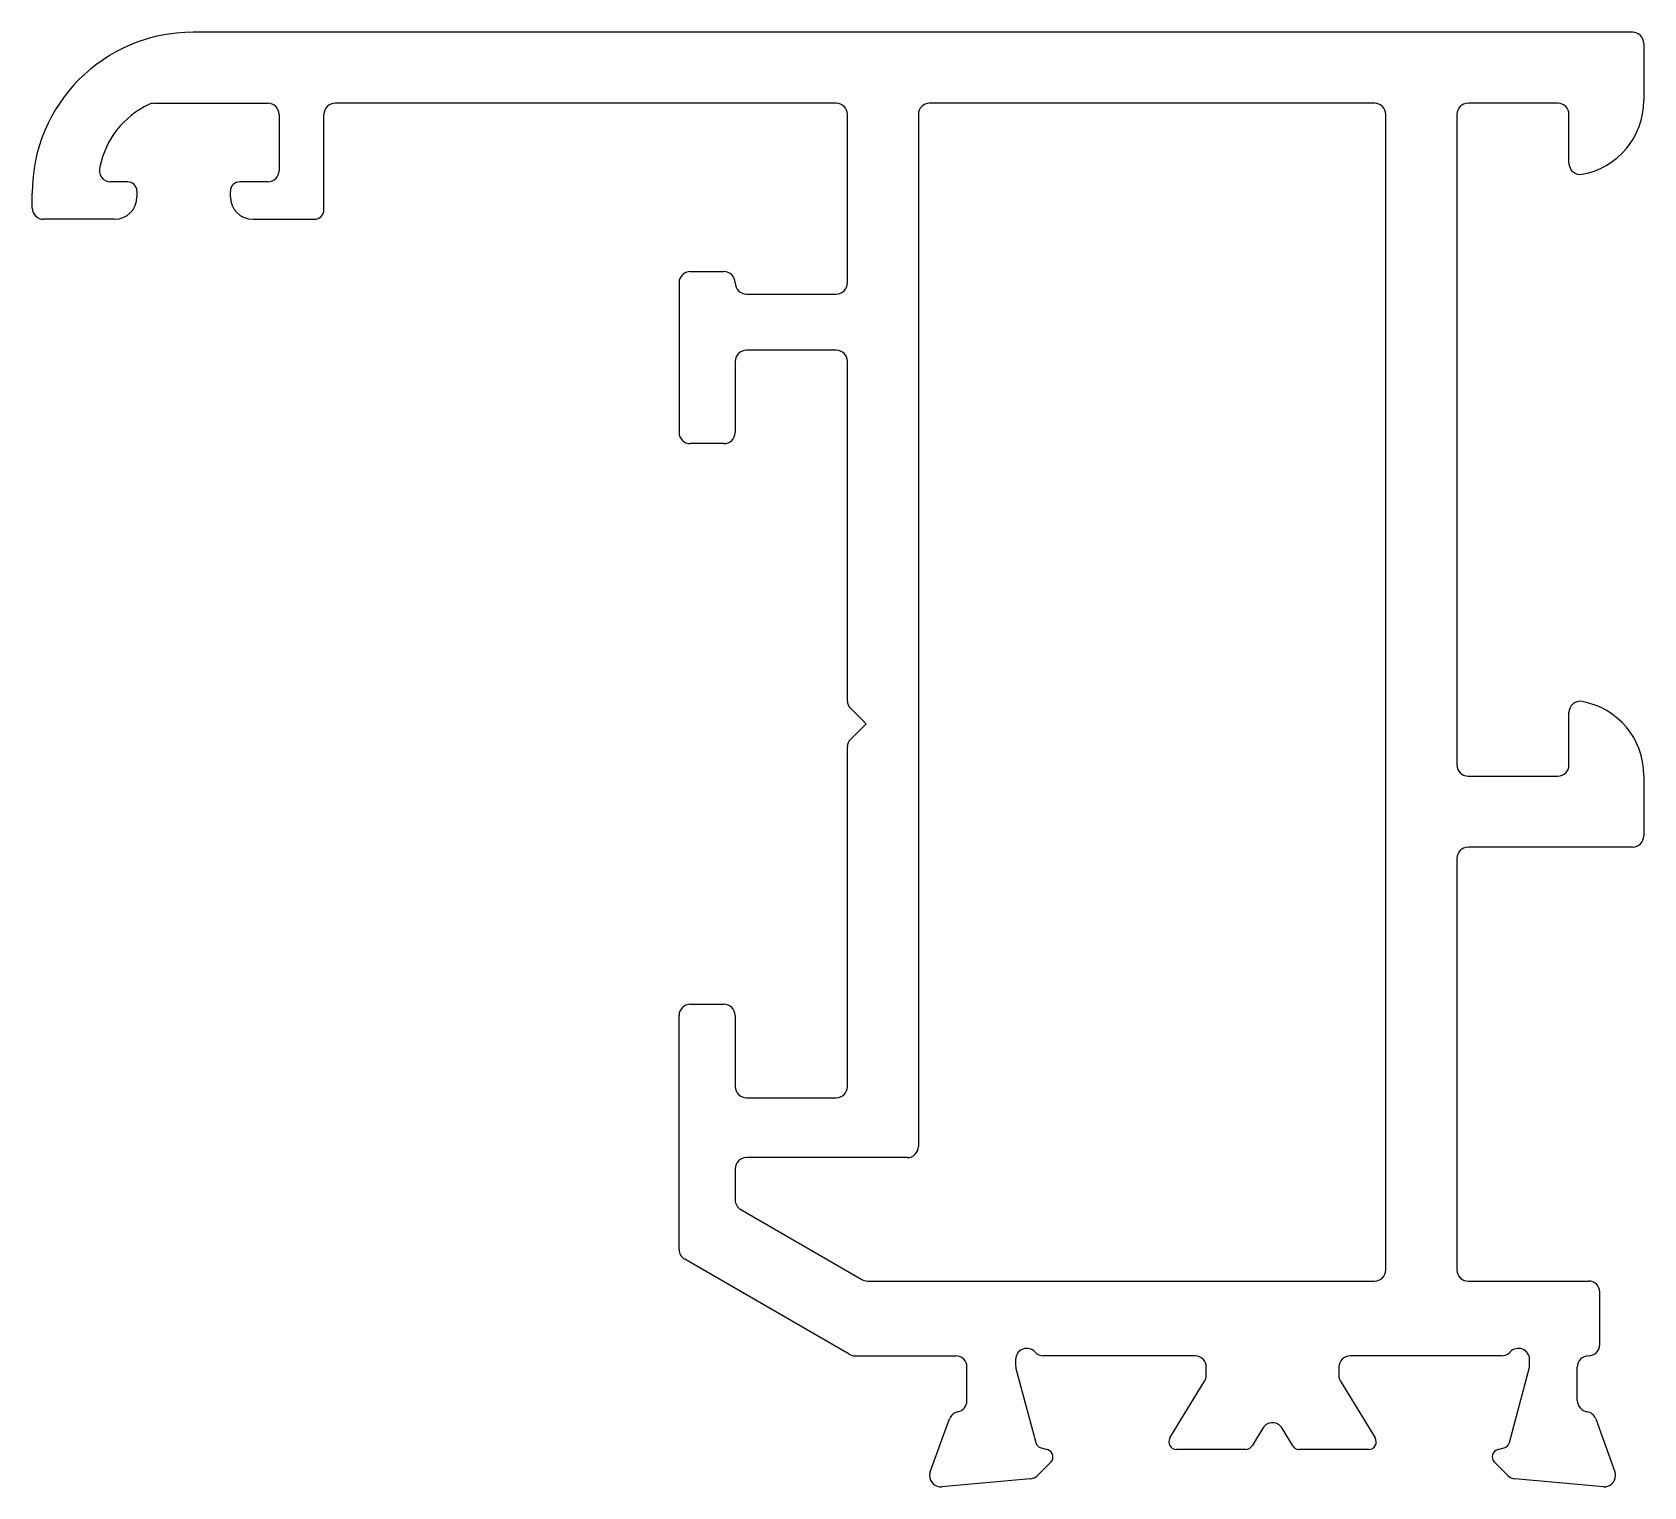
# Model space of a CAD drawing. Extents: x 884.7 to 927.8, y 583.2 to 622.1.
import ezdxf

# ---------------------------------------------------------------- set-up
doc = ezdxf.new("R2010")
doc.units = 0
doc.layers.get('0').update_dxf_attribs({"linetype": 'CONTINUOUS'})

msp = doc.modelspace()

# ---------------------------------------------------------------- linework, layer by layer
for p, q in [((927.493, 622.13), (888.993, 622.13)), ((927.793, 621.83), (927.793, 620.302)), ((887.946, 620.23), (890.993, 620.23)), ((906.193, 620.23), (892.793, 620.23)), ((920.593, 620.23), (908.693, 620.23)), ((925.493, 620.23), (923.093, 620.23)), ((891.293, 619.93), (891.293, 618.43)), ((892.493, 617.38), (892.493, 619.93)), ((906.493, 615.43), (906.493, 619.93)), ((908.393, 619.93), (908.393, 592.34)), ((920.893, 589.04), (920.893, 619.93)), ((922.793, 619.93), (922.793, 602.538)), ((925.793, 618.628), (925.793, 619.93)), ((887.243, 618.13), (886.787, 618.13)), ((890.993, 618.13), (890.243, 618.13)), ((884.693, 617.43), (884.693, 617.83)), ((887.493, 617.88), (887.493, 617.73)), ((889.993, 617.73), (889.993, 617.88)), ((886.893, 617.13), (884.993, 617.13)), ((890.593, 617.13), (892.243, 617.13)), ((902.293, 615.73), (903.193, 615.73)), ((901.993, 615.43), (901.993, 611.43)), ((903.793, 615.13), (906.193, 615.13)), ((903.493, 613.33), (903.493, 611.43)), ((906.193, 613.63), (903.793, 613.63)), ((906.493, 604.243), (906.493, 613.33)), ((903.193, 611.13), (902.293, 611.13)), ((906.993, 603.64), (906.566, 604.067)), ((925.793, 602.538), (925.793, 603.94)), ((906.566, 603.213), (906.993, 603.64)), ((906.493, 593.94), (906.493, 603.036)), ((923.093, 602.238), (925.493, 602.238)), ((927.793, 602.266), (927.793, 600.64)), ((922.793, 600.04), (922.793, 589.04)), ((927.493, 600.34), (923.093, 600.34)), ((902.293, 596.14), (903.193, 596.14)), ((901.993, 589.582), (901.993, 595.84)), ((903.493, 595.84), (903.493, 593.94)), ((903.793, 593.64), (906.193, 593.64)), ((908.093, 592.04), (903.793, 592.04)), ((903.493, 591.74), (903.493, 590.91)), ((903.643, 590.65), (906.882, 588.78)), ((906.546, 586.78), (902.143, 589.322)), ((907.032, 588.74), (920.593, 588.74)), ((923.093, 588.74), (926.316, 588.74)), ((926.616, 587.039), (926.616, 588.44)), ((906.696, 586.74), (909.393, 586.74)), ((910.993, 586.639), (910.993, 586.479)), ((915.793, 586.739), (911.74, 586.739)), ((923.992, 586.739), (919.939, 586.739)), ((924.739, 586.479), (924.739, 586.639)), ((909.693, 585.539), (909.693, 586.44)), ((911.003, 586.401), (911.534, 584.419)), ((916.093, 586.218), (916.093, 586.439)), ((919.639, 586.439), (919.639, 586.218)), ((924.198, 584.419), (924.729, 586.401)), ((926.016, 585.543), (926.016, 586.439)), ((915.122, 584.543), (916.049, 586.062)), ((919.683, 586.062), (920.61, 584.543)), ((908.71, 583.64), (909.225, 585.053)), ((926.508, 585.053), (927.022, 583.64)), ((917.607, 584.806), (917.319, 584.335)), ((918.406, 584.335), (918.119, 584.806)), ((911.676, 584.278), (911.845, 584.232)), ((917.148, 584.239), (915.293, 584.239)), ((920.439, 584.239), (918.577, 584.239)), ((923.888, 584.232), (924.057, 584.278)), ((911.934, 583.898), (911.571, 583.534)), ((924.162, 583.534), (923.798, 583.898)), ((911.385, 583.447), (909.019, 583.24)), ((926.713, 583.24), (924.348, 583.447))]:
    msp.add_line(p, q)
for centre, radius, start, end in [((888.993, 617.83), 4.3, 90, 180), ((927.493, 621.83), 0.3, 0, 90), ((887.946, 619.93), 0.3, 90, 116.5084), ((890.993, 619.93), 0.3, 360, 90), ((892.793, 619.93), 0.3, 90, 180), ((906.193, 619.93), 0.3, 360, 90), ((908.693, 619.93), 0.3, 90, 180), ((920.593, 619.93), 0.3, 0, 90), ((923.093, 619.93), 0.3, 90, 180), ((925.493, 619.93), 0.3, 360, 90), ((925.793, 620.302), 2, 280.1642, 0), ((888.809, 618.07), 2.35, 115.1137, 168.669), ((886.787, 618.43), 0.3, 160.0681, 270), ((926.093, 618.628), 0.3, 180, 280.1642), ((887.243, 617.88), 0.25, 0, 90), ((890.243, 617.88), 0.25, 90, 180), ((890.993, 618.43), 0.3, 270, 360), ((886.893, 617.73), 0.6, 270, 0), ((890.593, 617.73), 0.6, 180, 270), ((884.993, 617.43), 0.3, 180, 270), ((892.243, 617.38), 0.25, 270, 360), ((902.293, 615.43), 0.3, 90, 180), ((903.193, 615.43), 0.3, 0, 90), ((903.793, 615.43), 0.3, 180, 270), ((906.193, 615.43), 0.3, 270, 360), ((903.793, 613.33), 0.3, 90, 180), ((906.193, 613.33), 0.3, 360, 90), ((902.293, 611.43), 0.3, 180, 270), ((903.193, 611.43), 0.3, 270, 0), ((906.743, 604.243), 0.25, 180, 225), ((926.093, 603.94), 0.3, 79.8358, 180), ((925.793, 602.266), 2, 0, 79.8358), ((906.743, 603.036), 0.25, 135, 180), ((923.093, 602.538), 0.3, 180, 270), ((925.493, 602.538), 0.3, 270, 0), ((927.493, 600.64), 0.3, 270, 0), ((923.093, 600.04), 0.3, 90, 180), ((902.293, 595.84), 0.3, 90, 180), ((903.193, 595.84), 0.3, 360, 90), ((903.793, 593.94), 0.3, 180, 270), ((906.193, 593.94), 0.3, 270, 360), ((908.093, 592.34), 0.3, 270, 0), ((903.793, 591.74), 0.3, 90, 180), ((903.793, 590.91), 0.3, 180, 240), ((902.293, 589.582), 0.3, 180, 240), ((907.032, 589.04), 0.3, 240, 270), ((920.593, 589.04), 0.3, 270, 0), ((923.093, 589.04), 0.3, 180, 270), ((926.316, 588.44), 0.3, 0, 90), ((926.316, 587.039), 0.3, 270, 0), ((906.696, 587.04), 0.3, 240, 270), ((909.393, 586.44), 0.3, 0, 90), ((911.293, 586.639), 0.3, 41.8103, 180), ((911.74, 587.039), 0.3, 221.8103, 270), ((915.793, 586.439), 0.3, 360, 90), ((919.939, 586.44), 0.299, 89.9014, 180.0986), ((923.992, 587.039), 0.3, 270, 318.1897), ((924.439, 586.639), 0.3, 360, 138.1897), ((926.316, 586.439), 0.3, 90, 180), ((911.293, 586.479), 0.3, 180, 195), ((915.793, 586.218), 0.3, 328.6045, 360), ((919.939, 586.218), 0.3, 180, 211.3955), ((924.439, 586.479), 0.3, 345, 360), ((909.393, 585.539), 0.3, 280.9043, 0), ((926.316, 585.543), 0.3, 180, 261.3587), ((909.507, 584.95), 0.3, 100.9043, 160), ((917.863, 584.65), 0.3, 31.4, 148.6), ((926.226, 584.95), 0.3, 20, 81.3587), ((915.293, 584.439), 0.2, 148.6045, 270), ((920.439, 584.439), 0.2, 270, 31.3955), ((911.728, 584.471), 0.2, 195, 255), ((911.793, 584.039), 0.2, 315, 75), ((917.148, 584.439), 0.2, 270, 328.6), ((918.577, 584.439), 0.2, 211.4, 270), ((923.939, 584.039), 0.2, 105, 225), ((924.005, 584.471), 0.2, 285, 345), ((908.974, 583.542), 0.281, 159.7197, 180.664), ((926.758, 583.542), 0.281, 359.336, 20.2803), ((908.993, 583.539), 0.3, 180, 275), ((911.359, 583.746), 0.3, 275, 315), ((924.374, 583.746), 0.3, 225, 265), ((926.739, 583.539), 0.3, 265, 360)]:
    msp.add_arc(centre, radius, start, end)

doc.saveas('drawing.dxf')
